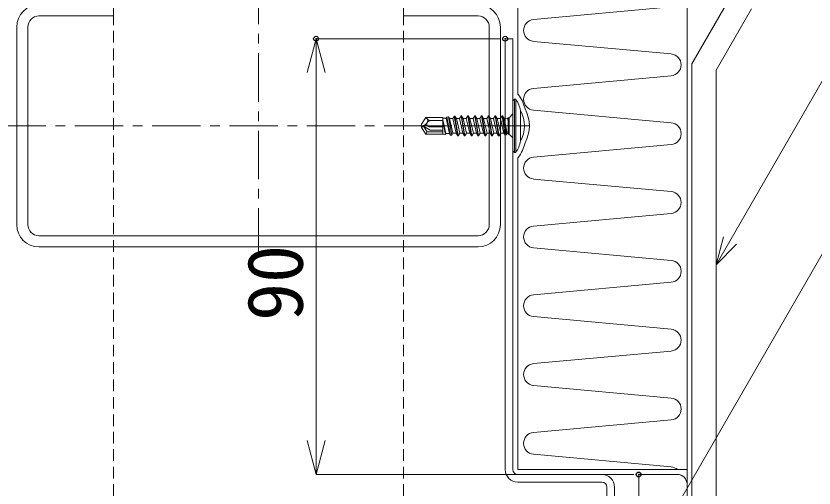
# Model space of a CAD drawing. Units: millimetres, scale not verified. Extents: x -840 to 840, y -594 to 594.
# Drawn here: x -502.6 to -337.6, y -105 to -7.5 of the extents above; entities that cross this region are included whole.
import ezdxf
from ezdxf.enums import TextEntityAlignment as Align

# ---------------------------------------------------------------- set-up
doc = ezdxf.new("R2010")
doc.units = ezdxf.units.MM
doc.header["$LTSCALE"] = 2
doc.header["$PDMODE"] = 32
doc.header["$PDSIZE"] = 1
doc.linetypes.add('CHAIN1', pattern=[8, 5, -1, 1, -1])
doc.linetypes.add('DASHED1', pattern=[1.8, 1.2, -0.6])
for name, color, linetype, lineweight in [('0-4_0', 7, 'Continuous', 9), ('0-6_断熱材', 4, 'Continuous', 9), ('0-7_鋼材(C型・H鋼ｅｔｃ)', 7, 'Continuous', 9), ('0-8_中心線', 2, 'CHAIN1', 9), ('0-9_基準線(IBｼｰﾄ)', 4, 'Continuous', 9), ('0-A_寸法線', 7, 'Continuous', 9), ('0-D_部材(ﾋﾞｽ類)', 7, 'Continuous', 9), ('0-E_部材(ﾄﾞﾚﾝ)', 4, 'Continuous', 9), ('1-1_鋼材(受け鋼鈑)', 7, 'Continuous', 9)]:
    doc.layers.add(name, color=color, linetype=linetype, lineweight=lineweight)
doc.layers.add('0-C_Defpoints', color=7, linetype='Continuous')
doc.styles.add('ＭＳ ゴシック', font='')
doc.styles.get('ＭＳ ゴシック').set_extended_font_data('MS Gothic')

# ---------------------------------------------------------------- blocks, each defined once
blk = doc.blocks.new('_Open30')
at = {"layer": '0-4_0'}
blk.add_line((0, 0), (-2, 0), dxfattribs=at)
blk.add_lwpolyline([(-2, 0.5359), (0, 0), (-2, -0.5359)], dxfattribs=at)

msp = doc.modelspace()

# ---------------------------------------------------------------- linework, layer by layer
at = {"layer": '0-6_断熱材', "color": 7}
for p, q in [((-398.815, -23.655), (-398.815, 221.546)), ((-398.701, -23.655), (-398.815, -23.655)), ((-398.815, -101.154), (-398.815, -36.655)), ((-398.701, -36.655), (-398.815, -36.655)), ((-398.815, -101.154), (-363.815, -101.154))]:
    msp.add_line(p, q, dxfattribs=at)
at = {"layer": '0-6_断熱材'}
for p, q in [((-367.08, -5.59), (-395.549, -8.19)), ((-367.08, -15.298), (-395.549, -12.697)), ((-367.08, -19.805), (-395.549, -22.405)), ((-367.08, -29.512), (-395.549, -26.912)), ((-367.08, -34.019), (-395.549, -36.62)), ((-367.08, -43.727), (-395.549, -41.127)), ((-367.08, -48.234), (-395.549, -50.835)), ((-367.08, -57.942), (-395.549, -55.341)), ((-367.08, -62.449), (-395.549, -65.049)), ((-367.08, -72.157), (-395.549, -69.556)), ((-367.08, -76.664), (-395.549, -79.264)), ((-367.08, -86.371), (-395.549, -83.771)), ((-367.08, -90.878), (-395.549, -93.479)), ((-367.08, -100.586), (-395.549, -97.986))]:
    msp.add_line(p, q, dxfattribs=at)
at = {"layer": '0-6_断熱材', "color": 7}
msp.add_lwpolyline([(-398.815, 221.546), (-363.815, 221.546), (-363.815, -104.155)], dxfattribs=at)
at = {"layer": '0-6_断熱材'}
for centre, start, end in [((-395.338, -10.444), 95.35135, 264.64865), ((-367.292, -17.551), 275.35135, 84.64865), ((-395.338, -24.659), 95.35135, 264.64865), ((-367.292, -31.766), 275.35135, 84.64865), ((-395.338, -38.873), 95.35135, 264.64865), ((-367.292, -45.981), 275.35135, 84.64865), ((-395.338, -53.088), 95.35135, 264.64865), ((-367.292, -60.195), 275.35135, 84.64865), ((-395.338, -67.303), 95.35135, 264.64865), ((-367.292, -74.41), 275.35135, 84.64865), ((-395.338, -81.517), 95.35135, 264.64865), ((-367.292, -88.625), 275.35135, 84.64865), ((-395.338, -95.732), 95.35135, 264.64865), ((-367.292, -102.84), 48.12193, 84.64865)]:
    msp.add_arc(centre, 2.263, start, end, dxfattribs=at)
at = {"layer": '0-6_断熱材', "color": 7}
for centre, radius, start, end in [((-404.642, -28.232), 7.5, 12.16512, 37.61031), ((-403.715, -30.155), 7.3, 331.3207, 28.67928), ((-404.642, -32.078), 7.5, 322.38969, 347.83486)]:
    msp.add_arc(centre, radius, start, end, dxfattribs=at)
at = {"layer": '0-7_鋼材(C型・H鋼ｅｔｃ)', "linetype": 'DASHED1'}
for p, q in [((-482.415, -462.954), (-482.415, 135.546)), ((-422.415, -462.954), (-422.415, 135.546))]:
    msp.add_line(p, q, dxfattribs=at)
at = {"layer": '0-7_鋼材(C型・H鋼ｅｔｃ)'}
for p, q in [((-502.415, -50.555), (-502.415, -9.755)), ((-500.115, -9.755), (-500.115, -50.555)), ((-404.715, -50.555), (-404.715, -9.755)), ((-402.415, -9.755), (-402.415, -50.555)), ((-497.815, -52.855), (-407.015, -52.855)), ((-407.015, -55.155), (-497.815, -55.155))]:
    msp.add_line(p, q, dxfattribs=at)
for points in [[(-497.815, -5.155), (-482.415, -5.155), (-482.415, -7.455), (-497.815, -7.455)], [(-407.015, -7.455), (-422.415, -7.455), (-422.415, -5.155), (-407.015, -5.155)]]:
    msp.add_lwpolyline(points, dxfattribs=at)
for centre, radius, start, end in [((-497.815, -9.755), 4.6, 90, 180), ((-407.015, -9.755), 4.6, 0, 90), ((-497.815, -9.755), 2.3, 90, 180), ((-407.015, -9.755), 2.3, 0, 90), ((-497.815, -50.555), 4.6, 180, 270), ((-497.815, -50.555), 2.3, 180, 270), ((-407.015, -50.555), 2.3, 270, 0), ((-407.015, -50.555), 4.6, 270, 0)]:
    msp.add_arc(centre, radius, start, end, dxfattribs=at)
at = {"layer": '0-8_中心線'}
for p, q in [((-452.415, -57.155), (-452.415, -3.155)), ((-400.415, -30.155), (-504.415, -30.155)), ((-396.465, -30.155), (-421.415, -30.155))]:
    msp.add_line(p, q, dxfattribs=at)
at = {"layer": '0-9_基準線(IBｼｰﾄ)', "color": 7}
for p, q in [((-355.481, -4.625), (-362.815, -17.326)), ((-350.481, -5.964), (-357.815, -18.666)), ((-362.815, -144.596), (-362.815, -17.326)), ((-357.815, -144.596), (-357.815, -18.666))]:
    msp.add_line(p, q, dxfattribs=at)
at = {"layer": '0-A_寸法線'}
for p, q in [((-357.815, -58.853), (-288.403, 61.373)), ((-378.815, -130.946), (-282.528, 35.83)), ((-402.415, -12.154), (-440.515, -12.154)), ((-440.515, -95.154), (-440.515, -19.154)), ((-374.815, -102.154), (-440.515, -102.154))]:
    msp.add_line(p, q, dxfattribs=at)
msp.add_lwpolyline([(-353.572, -54.61), (-357.815, -58.853), (-356.262, -53.057)], dxfattribs=at)
at = {"layer": '0-C_Defpoints'}
for p in [(-440.515, -12.154), (-401.415, -12.154), (-373.815, -102.154)]:
    msp.add_point(p, dxfattribs=at)
at = {"layer": '0-D_部材(ﾋﾞｽ類)'}
for p, q in [((-399.515, -24.655), (-399.815, -25.012)), ((-399.215, -24.655), (-399.515, -24.655)), ((-399.515, -24.655), (-399.515, -35.655)), ((-399.215, -24.655), (-399.215, -35.655)), ((-399.815, -25.012), (-399.815, -35.297)), ((-399.961, -27.821), (-400.468, -28.328)), ((-398.259, -33.305), (-398.259, -27.005)), ((-414.315, -28.455), (-417.797, -28.455)), ((-417.567, -28.703), (-417.797, -28.455)), ((-417.516, -29.447), (-417.563, -29.516)), ((-416.761, -29.055), (-414.315, -29.055)), ((-414.315, -31.855), (-414.315, -28.455)), ((-413.643, -28.58), (-414.315, -28.556)), ((-413.672, -31.731), (-414.315, -28.891)), ((-414.315, -29.125), (-413.784, -31.925)), ((-413.509, -28.348), (-413.643, -28.58)), ((-412.952, -31.706), (-413.643, -28.58)), ((-413.129, -28.297), (-413.509, -28.348)), ((-413.509, -28.348), (-412.746, -32.063)), ((-413.129, -28.297), (-412.475, -32.099)), ((-413.129, -28.297), (-412.952, -28.604)), ((-412.261, -28.628), (-412.952, -28.604)), ((-412.233, -31.681), (-412.952, -28.604)), ((-411.982, -28.145), (-412.261, -28.628)), ((-411.57, -31.657), (-412.261, -28.628)), ((-411.82, -28.123), (-411.982, -28.145)), ((-411.982, -28.145), (-411.24, -32.23)), ((-411.82, -28.123), (-411.14, -32.23)), ((-411.82, -28.123), (-411.513, -28.655)), ((-411.495, -28.655), (-411.513, -28.655)), ((-410.808, -31.655), (-411.513, -28.655)), ((-411.495, -28.655), (-410.867, -28.655)), ((-410.535, -28.08), (-410.867, -28.655)), ((-410.162, -31.655), (-410.867, -28.655)), ((-410.535, -28.08), (-409.83, -32.23)), ((-410.435, -28.08), (-410.535, -28.08)), ((-410.435, -28.08), (-409.73, -32.23)), ((-410.435, -28.08), (-410.103, -28.655)), ((-409.457, -28.655), (-410.103, -28.655)), ((-409.398, -31.655), (-410.103, -28.655)), ((-409.125, -28.08), (-409.457, -28.655)), ((-408.752, -31.655), (-409.457, -28.655)), ((-409.125, -28.08), (-408.42, -32.23)), ((-409.025, -28.08), (-409.125, -28.08)), ((-409.025, -28.08), (-408.32, -32.23)), ((-409.025, -28.08), (-408.693, -28.655)), ((-408.047, -28.655), (-408.693, -28.655)), ((-407.988, -31.655), (-408.693, -28.655)), ((-407.715, -28.08), (-408.047, -28.655)), ((-407.342, -31.655), (-408.047, -28.655)), ((-407.715, -28.08), (-407.01, -32.23)), ((-407.615, -28.08), (-407.715, -28.08)), ((-407.615, -28.08), (-406.91, -32.23)), ((-407.615, -28.08), (-407.283, -28.655)), ((-406.637, -28.655), (-407.283, -28.655)), ((-406.578, -31.655), (-407.283, -28.655)), ((-406.305, -28.08), (-406.637, -28.655)), ((-405.932, -31.655), (-406.637, -28.655)), ((-406.305, -28.08), (-405.6, -32.23)), ((-406.205, -28.08), (-406.305, -28.08)), ((-406.205, -28.08), (-405.5, -32.23)), ((-406.205, -28.08), (-405.873, -28.655)), ((-405.227, -28.655), (-405.873, -28.655)), ((-405.168, -31.655), (-405.873, -28.655)), ((-404.895, -28.08), (-405.227, -28.655)), ((-404.522, -31.655), (-405.227, -28.655)), ((-404.895, -28.08), (-404.19, -32.23)), ((-404.795, -28.08), (-404.895, -28.08)), ((-404.795, -28.08), (-404.09, -32.23)), ((-404.795, -28.08), (-404.463, -28.655)), ((-403.817, -28.655), (-404.463, -28.655)), ((-403.758, -31.655), (-404.463, -28.655)), ((-403.485, -28.08), (-403.817, -28.655)), ((-403.112, -31.655), (-403.817, -28.655)), ((-403.485, -28.08), (-402.78, -32.23)), ((-403.385, -28.08), (-403.485, -28.08)), ((-403.385, -28.08), (-402.68, -32.23)), ((-403.385, -28.08), (-403.053, -28.655)), ((-402.407, -28.655), (-403.053, -28.655)), ((-402.348, -31.655), (-403.053, -28.655)), ((-402.075, -28.08), (-402.407, -28.655)), ((-402.025, -30.28), (-402.407, -28.655)), ((-402.075, -28.08), (-401.461, -32.072)), ((-401.975, -28.08), (-402.075, -28.08)), ((-401.975, -28.08), (-401.124, -31.977)), ((-401.975, -28.08), (-401.658, -28.629)), ((-400.954, -28.58), (-401.658, -28.629)), ((-400.98, -31.728), (-401.658, -28.629)), ((-400.822, -28.475), (-400.954, -28.58)), ((-400.822, -29.153), (-400.954, -28.58)), ((-400.822, -31.835), (-400.822, -28.475)), ((-400.615, -28.475), (-400.615, -31.835)), ((-400.615, -28.475), (-400.615, -31.835)), ((-418.373, -30.057), (-418.815, -30.155)), ((-418.315, -30.243), (-418.815, -30.155)), ((-418.815, -30.155), (-418.735, -30.516)), ((-418.735, -30.516), (-418.315, -30.243)), ((-418.735, -30.516), (-417.797, -31.855)), ((-416.91, -31.055), (-418.315, -30.243)), ((-418.315, -30.243), (-417.537, -31.355)), ((-417.41, -30.205), (-417.151, -30.355)), ((-417.151, -30.355), (-414.315, -30.355)), ((-416.91, -31.055), (-414.315, -31.055)), ((-402.025, -30.28), (-401.688, -31.678)), ((-417.537, -31.355), (-417.797, -31.855)), ((-414.315, -31.855), (-417.797, -31.855)), ((-417.537, -31.355), (-414.315, -31.355)), ((-414.315, -31.68), (-414.273, -31.86)), ((-414.273, -31.86), (-414.315, -31.788)), ((-413.784, -31.925), (-414.273, -31.86)), ((-413.784, -31.925), (-413.672, -31.731)), ((-412.952, -31.706), (-413.672, -31.731)), ((-412.746, -32.063), (-412.952, -31.706)), ((-412.475, -32.099), (-412.746, -32.063)), ((-412.475, -32.099), (-412.233, -31.681)), ((-411.57, -31.657), (-412.233, -31.681)), ((-411.24, -32.23), (-411.57, -31.657)), ((-411.14, -32.23), (-411.24, -32.23)), ((-411.14, -32.23), (-410.808, -31.655)), ((-410.162, -31.655), (-410.808, -31.655)), ((-409.83, -32.23), (-410.162, -31.655)), ((-409.73, -32.23), (-409.83, -32.23)), ((-409.73, -32.23), (-409.398, -31.655)), ((-408.752, -31.655), (-409.398, -31.655)), ((-408.42, -32.23), (-408.752, -31.655)), ((-408.32, -32.23), (-408.42, -32.23)), ((-408.32, -32.23), (-407.988, -31.655)), ((-407.342, -31.655), (-407.988, -31.655)), ((-407.01, -32.23), (-407.342, -31.655)), ((-406.91, -32.23), (-407.01, -32.23)), ((-406.91, -32.23), (-406.578, -31.655)), ((-405.932, -31.655), (-406.578, -31.655)), ((-405.6, -32.23), (-405.932, -31.655)), ((-405.5, -32.23), (-405.6, -32.23)), ((-405.5, -32.23), (-405.168, -31.655)), ((-404.522, -31.655), (-405.168, -31.655)), ((-404.19, -32.23), (-404.522, -31.655)), ((-404.09, -32.23), (-404.19, -32.23)), ((-404.09, -32.23), (-403.758, -31.655)), ((-403.112, -31.655), (-403.758, -31.655)), ((-402.78, -32.23), (-403.112, -31.655)), ((-402.68, -32.23), (-402.78, -32.23)), ((-402.68, -32.23), (-402.348, -31.655)), ((-402.025, -31.655), (-402.348, -31.655)), ((-401.688, -31.678), (-402.025, -31.655)), ((-401.461, -32.072), (-401.688, -31.678)), ((-401.124, -31.977), (-401.461, -32.072)), ((-401.124, -31.977), (-400.98, -31.728)), ((-400.822, -31.739), (-400.98, -31.728)), ((-400.468, -31.981), (-399.961, -32.488)), ((-399.515, -35.655), (-399.815, -35.297)), ((-399.215, -35.655), (-399.515, -35.655))]:
    msp.add_line(p, q, dxfattribs=at)
msp.add_lwpolyline([(-417.797, -28.455), (-418.735, -29.794), (-418.815, -30.155)], dxfattribs=at)
for centre, radius, start, end in [((-404.642, -28.232), 6.5, 10.88238, 33.38979), ((-400.315, -27.468), 0.5, 315, 0), ((-403.715, -30.155), 6.3, 330.00001, 29.99999), ((-418.664, -28.745), 1.344, 282.5, 325), ((-417.171, -29.79), 0.479, 145, 240), ((-418.002, -29.107), 0.594, 325, 42.84567), ((-416.761, -27.956), 1.099, 222.84567, 270), ((-416.761, -29.976), 0.921, 90, 145), ((-400.822, -27.975), 0.5, 270, 315), ((-418.083, -31.369), 1.344, 60, 102.5), ((-400.822, -32.335), 0.5, 45, 90), ((-400.315, -32.842), 0.5, 0, 45), ((-404.642, -32.078), 6.5, 326.61021, 349.11762)]:
    msp.add_arc(centre, radius, start, end, dxfattribs=at)
at = {"layer": '0-E_部材(ﾄﾞﾚﾝ)'}
msp.add_line((-363.815, -104.154), (-363.815, -212.154), dxfattribs=at)
msp.add_lwpolyline([(-373.815, -133.547), (-373.815, -102.154), (-365.815, -102.154)], dxfattribs=at)
msp.add_arc((-365.815, -104.154), 2, 0, 90, dxfattribs=at)
at = {"layer": '1-1_鋼材(受け鋼鈑)', "color": 2}
for p, q in [((-381.415, -102.154), (-398.815, -102.154)), ((-398.815, -103.754), (-381.415, -103.754)), ((-378.815, -162.145), (-378.815, -104.754))]:
    msp.add_line(p, q, dxfattribs=at)
for points in [[(-399.815, -101.154), (-399.815, -12.154), (-401.415, -12.154), (-401.415, -101.154)], [(-380.415, -104.754), (-380.415, -162.145), (-378.815, -162.145)]]:
    msp.add_lwpolyline(points, dxfattribs=at)
for centre, radius, start, end in [((-398.815, -101.154), 2.6, 180, 270), ((-398.815, -101.154), 1, 180, 270), ((-381.415, -104.754), 2.6, 0, 90), ((-381.415, -104.754), 1, 0, 90)]:
    msp.add_arc(centre, radius, start, end, dxfattribs=at)

# ---------------------------------------------------------------- block references
at = {"layer": '0-A_寸法線', "xscale": 3.5, "yscale": 3.5}
for p, rotation in [((-440.515, -12.154), 90), ((-440.515, -102.154), 270)]:
    msp.add_blockref('_Open30', p, dxfattribs=dict(at, rotation=rotation))

# ---------------------------------------------------------------- texts
at = {"layer": '0-A_寸法線', "style": 'ＭＳ ゴシック'}
msp.add_text('90', height=11.54, rotation=90, dxfattribs=at).set_placement((-439.794, -70.444), align=Align.BOTTOM_LEFT)

doc.saveas('drawing.dxf')
